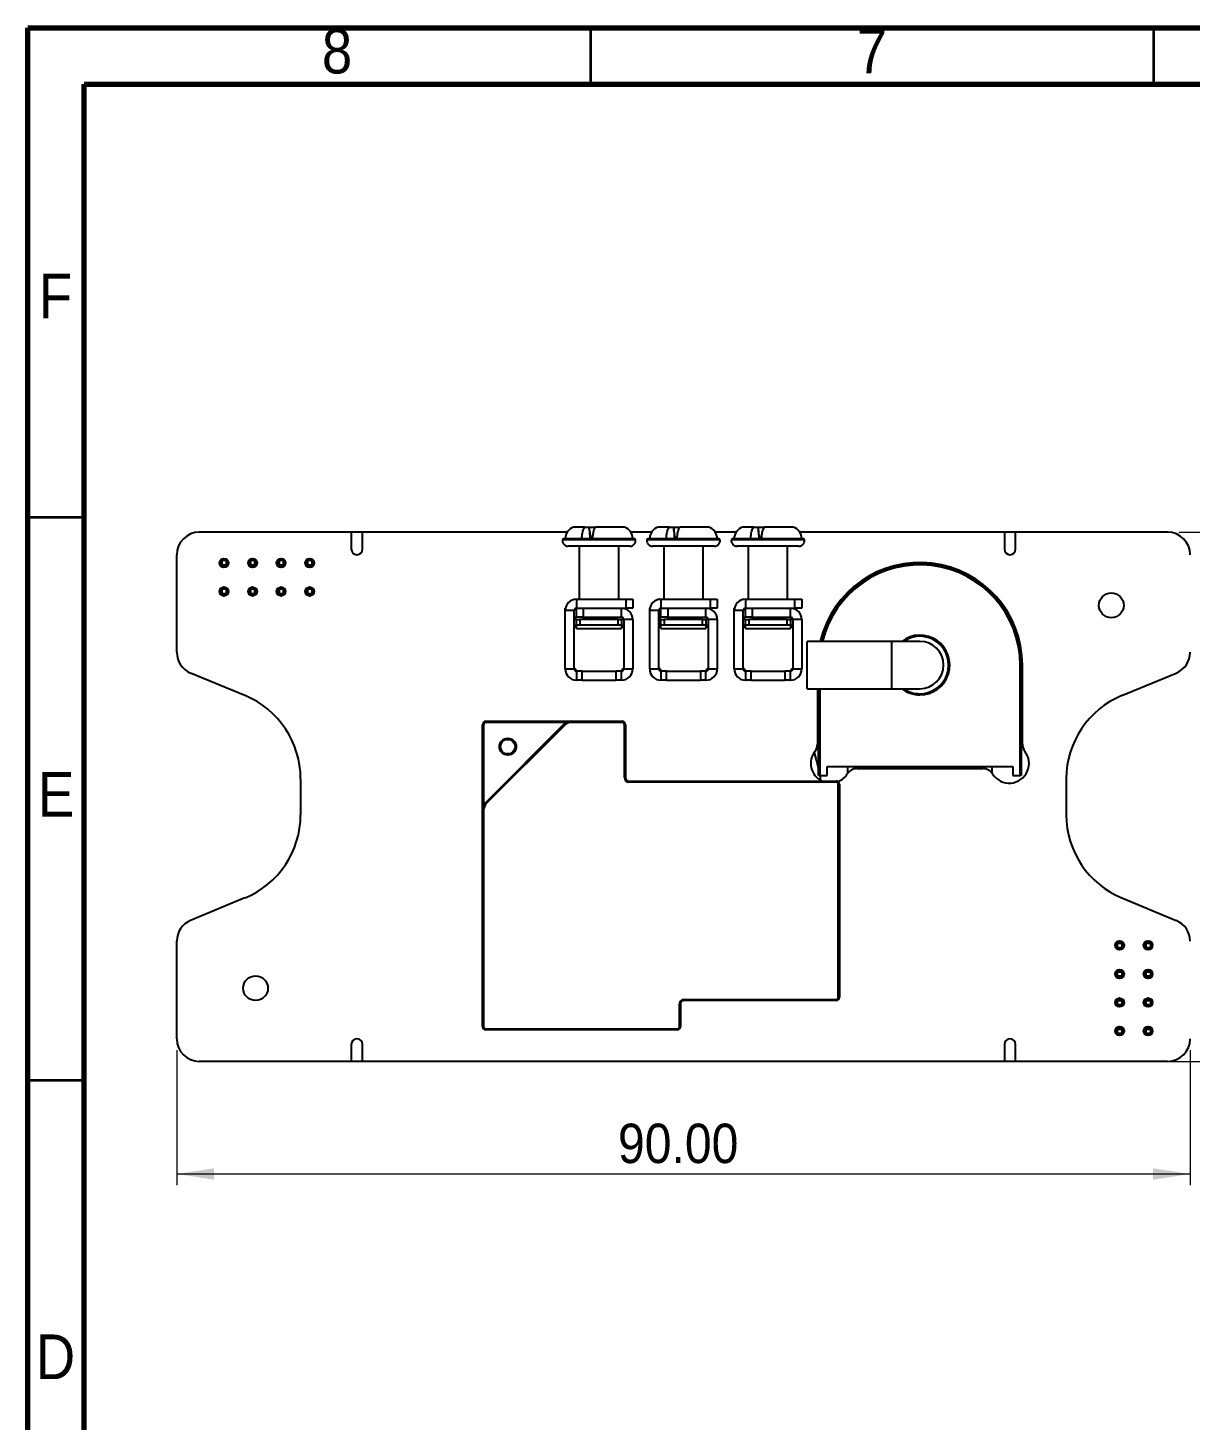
# Model space of a CAD drawing. Header units: millimetres. Extents: x 15 to 415, y 5 to 292.
# Drawn here: x 15 to 118.2, y 168.3 to 292 of the extents above; entities that cross this region are included whole.
import ezdxf

# ---------------------------------------------------------------- set-up
doc = ezdxf.new("R2010")
doc.units = ezdxf.units.MM
doc.linetypes.add('SLD-Solid', pattern=[0])
doc.styles.add('SLDTEXTSTYLE2', font='GOTHIC.TTF', dxfattribs={"width": 0.913})
doc.dimstyles.new('SLDDIMSTYLE0', dxfattribs={"dimtxt": 3.5, "dimasz": 3.302, "dimexe": 0, "dimexo": 0.0625, "dimgap": 0.875, "dimtad": 1, "dimrnd": 1e-09, "dimzin": 4, "dimdsep": 46, "dimtxsty": 'SLDTEXTSTYLE2', "dimsah": 1, "dimcen": 0.09, "dimadec": 0, "dimazin": 1, "dimtfac": 1, "dimtofl": 0, "dimtmove": 0, "dimatfit": 3, "dimfxl": 1, "dimfrac": 2, "dimtolj": 1, "dimtzin": 12, "dimarcsym": 0})

# ---------------------------------------------------------------- blocks, each defined once
blk = doc.blocks.new('_D')
at = {"color": 7, "linetype": 'SLD-Solid', "lineweight": 18}
for p, q in [((28.22, 201.21), (28.22, 189.21)), ((118.22, 201.21), (118.22, 189.21)), ((28.22, 190.21), (118.22, 190.21))]:
    blk.add_line(p, q, dxfattribs=at)
for points in [[(28.22, 190.21), (31.53, 189.7), (31.53, 190.72)], [(118.22, 190.21), (114.92, 190.72), (114.92, 189.7)]]:
    blk.add_solid(points, dxfattribs=at)
at = {"color": 7, "linetype": 'SLD-Solid', "lineweight": 18, "insert": (67.41, 194.68), "char_height": 3.5, "attachment_point": 1, "style": 'SLDTEXTSTYLE2'}
blk.add_mtext('90.00', dxfattribs=at)
blk = doc.blocks.new('_D_1')
at = {"color": 7, "linetype": 'SLD-Solid', "lineweight": 18}
for p, q in [((117.22, 247.21), (129.22, 247.21)), ((128.22, 200.21), (128.22, 247.21)), ((102.72, 200.21), (129.22, 200.21))]:
    blk.add_line(p, q, dxfattribs=at)
for points in [[(128.22, 247.21), (127.72, 243.91), (128.73, 243.91)], [(128.22, 200.21), (128.73, 203.51), (127.72, 203.51)]]:
    blk.add_solid(points, dxfattribs=at)
at = {"color": 7, "linetype": 'SLD-Solid', "lineweight": 18, "insert": (123.75, 217.89), "char_height": 3.5, "attachment_point": 1, "rotation": 90, "style": 'SLDTEXTSTYLE2'}
blk.add_mtext('47.00', dxfattribs=at)

msp = doc.modelspace()

# ---------------------------------------------------------------- linework, layer by layer
at = {"color": 7, "linetype": 'SLD-Solid', "lineweight": 70}
for p, q in [((15, 5), (15, 292)), ((15, 292), (415, 292)), ((20, 10), (20, 287)), ((20, 287), (410, 287))]:
    msp.add_line(p, q, dxfattribs=at)
at = {"color": 7, "linetype": 'SLD-Solid', "lineweight": 35}
for p, q in [((65, 287), (65, 292)), ((115, 287), (115, 292)), ((20, 248.5), (15, 248.5)), ((20, 198.5), (15, 198.5))]:
    msp.add_line(p, q, dxfattribs=at)
at = {"color": 7, "linetype": 'SLD-Solid', "lineweight": 25}
for p, q in [((64.477, 247.662), (63.474, 247.662)), ((64.477, 247.662), (64.849, 247.662)), ((64.849, 247.662), (65.412, 247.662)), ((67.974, 247.662), (65.412, 247.662)), ((71.977, 247.662), (70.974, 247.662)), ((71.977, 247.662), (72.349, 247.662)), ((72.349, 247.662), (72.912, 247.662)), ((75.474, 247.662), (72.912, 247.662)), ((79.477, 247.662), (78.474, 247.662)), ((79.477, 247.662), (79.849, 247.662)), ((79.849, 247.662), (80.408, 247.662)), ((82.974, 247.662), (80.412, 247.662)), ((43.724, 247.212), (30.224, 247.212)), ((44.724, 247.212), (43.724, 247.212)), ((43.724, 247.212), (43.724, 245.712)), ((62.9, 247.212), (44.724, 247.212)), ((44.724, 245.712), (44.724, 247.212)), ((68.871, 246.612), (62.577, 246.612)), ((70.4, 247.212), (68.548, 247.212)), ((76.371, 246.612), (70.077, 246.612)), ((77.9, 247.212), (76.048, 247.212)), ((83.871, 246.612), (77.577, 246.612)), ((101.724, 247.212), (83.548, 247.212)), ((102.724, 247.212), (101.724, 247.212)), ((101.724, 247.212), (101.724, 245.712)), ((116.224, 247.212), (102.724, 247.212)), ((102.724, 245.712), (102.724, 247.212)), ((28.224, 236.549), (28.224, 245.212)), ((68.474, 245.962), (62.974, 245.962)), ((63.974, 245.962), (63.974, 241.262)), ((67.474, 241.262), (67.474, 245.962)), ((75.974, 245.962), (70.474, 245.962)), ((71.474, 245.962), (71.474, 241.262)), ((74.974, 241.262), (74.974, 245.962)), ((83.474, 245.962), (77.974, 245.962)), ((78.974, 245.962), (78.974, 241.262)), ((82.474, 241.262), (82.474, 245.962)), ((32.094, 244.682), (32.068, 244.682)), ((32.094, 244.282), (32.068, 244.282)), ((32.094, 244.682), (32.094, 244.282)), ((32.23, 244.682), (32.094, 244.682)), ((32.23, 244.282), (32.094, 244.282)), ((32.096, 244.682), (32.096, 244.726)), ((32.096, 244.239), (32.096, 244.282)), ((32.131, 244.765), (32.214, 244.682)), ((32.214, 244.282), (32.131, 244.2)), ((32.171, 244.8), (32.657, 244.8)), ((32.657, 244.165), (32.171, 244.165)), ((32.23, 244.682), (32.23, 244.282)), ((32.598, 244.682), (32.23, 244.682)), ((32.598, 244.282), (32.23, 244.282)), ((32.598, 244.682), (32.598, 244.282)), ((32.734, 244.682), (32.598, 244.682)), ((32.734, 244.282), (32.598, 244.282)), ((32.697, 244.765), (32.614, 244.682)), ((32.614, 244.282), (32.697, 244.2)), ((32.731, 244.726), (32.731, 244.682)), ((32.731, 244.282), (32.731, 244.239)), ((32.734, 244.682), (32.734, 244.282)), ((32.76, 244.682), (32.734, 244.682)), ((32.76, 244.282), (32.734, 244.282)), ((34.634, 244.682), (34.608, 244.682)), ((34.634, 244.282), (34.608, 244.282)), ((34.634, 244.682), (34.634, 244.282)), ((34.77, 244.682), (34.634, 244.682)), ((34.77, 244.282), (34.634, 244.282)), ((34.636, 244.682), (34.636, 244.726)), ((34.636, 244.239), (34.636, 244.282)), ((34.671, 244.765), (34.754, 244.682)), ((34.754, 244.282), (34.671, 244.2)), ((34.711, 244.8), (35.197, 244.8)), ((35.197, 244.165), (34.711, 244.165)), ((34.77, 244.682), (34.77, 244.282)), ((35.138, 244.682), (34.77, 244.682)), ((35.138, 244.282), (34.77, 244.282)), ((35.138, 244.682), (35.138, 244.282)), ((35.274, 244.682), (35.138, 244.682)), ((35.274, 244.282), (35.138, 244.282)), ((35.237, 244.765), (35.154, 244.682)), ((35.154, 244.282), (35.237, 244.2)), ((35.271, 244.726), (35.271, 244.682)), ((35.271, 244.282), (35.271, 244.239)), ((35.274, 244.682), (35.274, 244.282)), ((35.3, 244.682), (35.274, 244.682)), ((35.3, 244.282), (35.274, 244.282)), ((37.174, 244.682), (37.148, 244.682)), ((37.174, 244.282), (37.148, 244.282)), ((37.174, 244.682), (37.174, 244.282)), ((37.31, 244.682), (37.174, 244.682)), ((37.31, 244.282), (37.174, 244.282)), ((37.176, 244.682), (37.176, 244.726)), ((37.176, 244.239), (37.176, 244.282)), ((37.211, 244.765), (37.294, 244.682)), ((37.294, 244.282), (37.211, 244.2)), ((37.251, 244.8), (37.737, 244.8)), ((37.737, 244.165), (37.251, 244.165)), ((37.31, 244.682), (37.31, 244.282)), ((37.678, 244.682), (37.31, 244.682)), ((37.678, 244.282), (37.31, 244.282)), ((37.678, 244.682), (37.678, 244.282)), ((37.814, 244.682), (37.678, 244.682)), ((37.814, 244.282), (37.678, 244.282)), ((37.777, 244.765), (37.694, 244.682)), ((37.694, 244.282), (37.777, 244.2)), ((37.811, 244.726), (37.811, 244.682)), ((37.811, 244.282), (37.811, 244.239)), ((37.814, 244.682), (37.814, 244.282)), ((37.84, 244.682), (37.814, 244.682)), ((37.84, 244.282), (37.814, 244.282)), ((39.714, 244.682), (39.688, 244.682)), ((39.714, 244.282), (39.688, 244.282)), ((39.714, 244.682), (39.714, 244.282)), ((39.85, 244.682), (39.714, 244.682)), ((39.85, 244.282), (39.714, 244.282)), ((39.716, 244.682), (39.716, 244.726)), ((39.716, 244.239), (39.716, 244.282)), ((39.751, 244.765), (39.834, 244.682)), ((39.834, 244.282), (39.751, 244.2)), ((39.791, 244.8), (40.277, 244.8)), ((40.277, 244.165), (39.791, 244.165)), ((39.85, 244.682), (39.85, 244.282)), ((40.218, 244.682), (39.85, 244.682)), ((40.218, 244.282), (39.85, 244.282)), ((40.218, 244.682), (40.218, 244.282)), ((40.354, 244.682), (40.218, 244.682)), ((40.354, 244.282), (40.218, 244.282)), ((40.317, 244.765), (40.234, 244.682)), ((40.234, 244.282), (40.317, 244.2)), ((40.351, 244.726), (40.351, 244.682)), ((40.351, 244.282), (40.351, 244.239)), ((40.354, 244.682), (40.354, 244.282)), ((40.38, 244.682), (40.354, 244.682)), ((40.38, 244.282), (40.354, 244.282)), ((32.094, 242.142), (32.068, 242.142)), ((32.094, 241.742), (32.068, 241.742)), ((32.094, 242.142), (32.094, 241.742)), ((32.23, 242.142), (32.094, 242.142)), ((32.23, 241.742), (32.094, 241.742)), ((32.096, 242.142), (32.096, 242.186)), ((32.096, 241.699), (32.096, 241.742)), ((32.131, 242.225), (32.214, 242.142)), ((32.214, 241.742), (32.131, 241.66)), ((32.171, 242.26), (32.657, 242.26)), ((32.657, 241.625), (32.171, 241.625)), ((32.23, 242.142), (32.23, 241.742)), ((32.598, 242.142), (32.23, 242.142)), ((32.598, 241.742), (32.23, 241.742)), ((32.598, 242.142), (32.598, 241.742)), ((32.734, 242.142), (32.598, 242.142)), ((32.734, 241.742), (32.598, 241.742)), ((32.697, 242.225), (32.614, 242.142)), ((32.614, 241.742), (32.697, 241.66)), ((32.731, 242.186), (32.731, 242.142)), ((32.731, 241.742), (32.731, 241.699)), ((32.734, 242.142), (32.734, 241.742)), ((32.76, 242.142), (32.734, 242.142)), ((32.76, 241.742), (32.734, 241.742)), ((34.634, 242.142), (34.608, 242.142)), ((34.634, 241.742), (34.608, 241.742)), ((34.634, 242.142), (34.634, 241.742)), ((34.77, 242.142), (34.634, 242.142)), ((34.77, 241.742), (34.634, 241.742)), ((34.636, 242.142), (34.636, 242.186)), ((34.636, 241.699), (34.636, 241.742)), ((34.671, 242.225), (34.754, 242.142)), ((34.754, 241.742), (34.671, 241.66)), ((34.711, 242.26), (35.197, 242.26)), ((35.197, 241.625), (34.711, 241.625)), ((34.77, 242.142), (34.77, 241.742)), ((35.138, 242.142), (34.77, 242.142)), ((35.138, 241.742), (34.77, 241.742)), ((35.138, 242.142), (35.138, 241.742)), ((35.274, 242.142), (35.138, 242.142)), ((35.274, 241.742), (35.138, 241.742)), ((35.237, 242.225), (35.154, 242.142)), ((35.154, 241.742), (35.237, 241.66)), ((35.271, 242.186), (35.271, 242.142)), ((35.271, 241.742), (35.271, 241.699)), ((35.274, 242.142), (35.274, 241.742)), ((35.3, 242.142), (35.274, 242.142)), ((35.3, 241.742), (35.274, 241.742)), ((37.174, 242.142), (37.148, 242.142)), ((37.174, 241.742), (37.148, 241.742)), ((37.174, 242.142), (37.174, 241.742)), ((37.31, 242.142), (37.174, 242.142)), ((37.31, 241.742), (37.174, 241.742)), ((37.176, 242.142), (37.176, 242.186)), ((37.176, 241.699), (37.176, 241.742)), ((37.211, 242.225), (37.294, 242.142)), ((37.294, 241.742), (37.211, 241.66)), ((37.251, 242.26), (37.737, 242.26)), ((37.737, 241.625), (37.251, 241.625)), ((37.31, 242.142), (37.31, 241.742)), ((37.678, 242.142), (37.31, 242.142)), ((37.678, 241.742), (37.31, 241.742)), ((37.678, 242.142), (37.678, 241.742)), ((37.814, 242.142), (37.678, 242.142)), ((37.814, 241.742), (37.678, 241.742)), ((37.777, 242.225), (37.694, 242.142)), ((37.694, 241.742), (37.777, 241.66)), ((37.811, 242.186), (37.811, 242.142)), ((37.811, 241.742), (37.811, 241.699)), ((37.814, 242.142), (37.814, 241.742)), ((37.84, 242.142), (37.814, 242.142)), ((37.84, 241.742), (37.814, 241.742)), ((39.714, 242.142), (39.688, 242.142)), ((39.714, 241.742), (39.688, 241.742)), ((39.714, 242.142), (39.714, 241.742)), ((39.85, 242.142), (39.714, 242.142)), ((39.85, 241.742), (39.714, 241.742)), ((39.716, 242.142), (39.716, 242.186)), ((39.716, 241.699), (39.716, 241.742)), ((39.751, 242.225), (39.834, 242.142)), ((39.834, 241.742), (39.751, 241.66)), ((39.791, 242.26), (40.277, 242.26)), ((40.277, 241.625), (39.791, 241.625)), ((39.85, 242.142), (39.85, 241.742)), ((40.218, 242.142), (39.85, 242.142)), ((40.218, 241.742), (39.85, 241.742)), ((40.218, 242.142), (40.218, 241.742)), ((40.354, 242.142), (40.218, 242.142)), ((40.354, 241.742), (40.218, 241.742)), ((40.317, 242.225), (40.234, 242.142)), ((40.234, 241.742), (40.317, 241.66)), ((40.351, 242.186), (40.351, 242.142)), ((40.351, 241.742), (40.351, 241.699)), ((40.354, 242.142), (40.354, 241.742)), ((40.38, 242.142), (40.354, 242.142)), ((40.38, 241.742), (40.354, 241.742)), ((63.499, 241.252), (63.583, 241.252)), ((63.724, 241.262), (63.724, 240.462)), ((63.724, 241.262), (68.124, 241.262)), ((68.124, 240.462), (68.124, 241.262)), ((68.124, 241.262), (68.724, 241.262)), ((68.724, 241.262), (68.724, 240.462)), ((70.999, 241.252), (71.083, 241.252)), ((71.224, 241.262), (71.224, 240.462)), ((71.224, 241.262), (75.624, 241.262)), ((75.624, 240.462), (75.624, 241.262)), ((75.624, 241.262), (76.224, 241.262)), ((76.224, 241.262), (76.224, 240.462)), ((78.499, 241.252), (78.583, 241.252)), ((78.724, 241.262), (78.724, 240.462)), ((78.724, 241.262), (83.124, 241.262)), ((83.124, 240.462), (83.124, 241.262)), ((83.124, 241.262), (83.724, 241.262)), ((83.724, 241.262), (83.724, 240.462)), ((62.724, 240.262), (62.724, 240.452)), ((62.724, 240.452), (62.742, 240.452)), ((62.724, 235.062), (62.724, 240.262)), ((63.524, 240.262), (62.724, 240.262)), ((63.524, 235.062), (63.524, 240.262)), ((63.661, 240.452), (63.724, 240.452)), ((63.724, 240.462), (68.124, 240.462)), ((63.724, 239.652), (63.724, 240.452)), ((63.724, 240.452), (64.324, 240.452)), ((64.324, 240.452), (64.324, 239.652)), ((64.324, 240.452), (67.724, 240.452)), ((67.724, 239.652), (67.724, 240.452)), ((67.724, 240.452), (68.049, 240.452)), ((68.049, 240.452), (68.049, 240.462)), ((68.724, 240.462), (68.124, 240.462)), ((70.224, 240.262), (70.224, 240.452)), ((70.224, 240.452), (70.242, 240.452)), ((70.224, 235.062), (70.224, 240.262)), ((71.024, 240.262), (70.224, 240.262)), ((71.024, 235.062), (71.024, 240.262)), ((71.161, 240.452), (71.224, 240.452)), ((71.224, 240.462), (75.624, 240.462)), ((71.224, 239.652), (71.224, 240.452)), ((71.224, 240.452), (71.824, 240.452)), ((71.824, 240.452), (71.824, 239.652)), ((71.824, 240.452), (75.224, 240.452)), ((75.224, 239.652), (75.224, 240.452)), ((75.224, 240.452), (75.549, 240.452)), ((75.549, 240.452), (75.549, 240.462)), ((76.224, 240.462), (75.624, 240.462)), ((77.724, 240.262), (77.724, 240.452)), ((77.724, 240.452), (77.742, 240.452)), ((78.524, 240.262), (77.724, 240.262)), ((77.724, 235.062), (77.724, 240.262)), ((78.524, 235.062), (78.524, 240.262)), ((78.661, 240.452), (78.724, 240.452)), ((78.724, 240.462), (83.124, 240.462)), ((78.724, 239.652), (78.724, 240.452)), ((78.724, 240.452), (79.324, 240.452)), ((79.324, 240.452), (79.324, 239.652)), ((79.324, 240.452), (82.724, 240.452)), ((82.724, 239.652), (82.724, 240.452)), ((82.724, 240.452), (83.049, 240.452)), ((83.049, 240.452), (83.049, 240.462)), ((83.724, 240.462), (83.124, 240.462)), ((63.524, 239.652), (63.724, 239.652)), ((63.724, 239.462), (63.524, 239.462)), ((63.524, 238.962), (63.724, 238.962)), ((64.324, 239.652), (63.724, 239.652)), ((63.724, 238.962), (63.724, 239.462)), ((63.724, 239.462), (64.024, 239.462)), ((64.024, 238.962), (63.724, 238.962)), ((63.724, 238.94), (63.724, 238.962)), ((67.724, 238.94), (63.724, 238.94)), ((63.724, 238.662), (63.724, 238.94)), ((63.724, 238.662), (67.724, 238.662)), ((64.024, 239.462), (64.024, 238.962)), ((67.424, 239.462), (64.024, 239.462)), ((67.424, 238.962), (64.024, 238.962)), ((64.284, 239.652), (64.474, 239.462)), ((64.324, 239.652), (67.724, 239.652)), ((66.974, 239.462), (67.164, 239.652)), ((67.424, 238.962), (67.424, 239.462)), ((67.424, 239.462), (67.724, 239.462)), ((67.724, 238.962), (67.424, 238.962)), ((67.724, 239.462), (67.724, 238.962)), ((67.924, 239.462), (67.724, 239.462)), ((67.724, 238.962), (67.724, 238.94)), ((67.724, 238.962), (67.924, 238.962)), ((67.724, 238.94), (67.724, 238.662)), ((68.724, 239.452), (67.924, 239.452)), ((67.924, 239.452), (67.924, 235.062)), ((68.724, 239.462), (68.724, 239.452)), ((68.724, 239.452), (68.724, 235.062)), ((71.024, 239.652), (71.224, 239.652)), ((71.224, 239.462), (71.024, 239.462)), ((71.024, 238.962), (71.224, 238.962)), ((71.824, 239.652), (71.224, 239.652)), ((71.224, 238.962), (71.224, 239.462)), ((71.224, 239.462), (71.524, 239.462)), ((71.524, 238.962), (71.224, 238.962)), ((71.224, 238.94), (71.224, 238.962)), ((75.224, 238.94), (71.224, 238.94)), ((71.224, 238.662), (71.224, 238.94)), ((71.224, 238.662), (75.224, 238.662)), ((71.524, 239.462), (71.524, 238.962)), ((74.924, 239.462), (71.524, 239.462)), ((74.924, 238.962), (71.524, 238.962)), ((71.784, 239.652), (71.974, 239.462)), ((71.824, 239.652), (75.224, 239.652)), ((74.474, 239.462), (74.664, 239.652)), ((74.924, 238.962), (74.924, 239.462)), ((74.924, 239.462), (75.224, 239.462)), ((75.224, 238.962), (74.924, 238.962)), ((75.224, 239.462), (75.224, 238.962)), ((75.424, 239.462), (75.224, 239.462)), ((75.224, 238.962), (75.224, 238.94)), ((75.224, 238.962), (75.424, 238.962)), ((75.224, 238.94), (75.224, 238.662)), ((76.224, 239.452), (75.424, 239.452)), ((75.424, 239.452), (75.424, 235.062)), ((76.224, 239.462), (76.224, 239.452)), ((76.224, 239.452), (76.224, 235.062)), ((78.524, 239.652), (78.724, 239.652)), ((78.724, 239.462), (78.524, 239.462)), ((78.524, 238.962), (78.724, 238.962)), ((79.324, 239.652), (78.724, 239.652)), ((78.724, 238.962), (78.724, 239.462)), ((78.724, 239.462), (79.024, 239.462)), ((79.024, 238.962), (78.724, 238.962)), ((78.724, 238.94), (78.724, 238.962)), ((82.724, 238.94), (78.724, 238.94)), ((78.724, 238.662), (78.724, 238.94)), ((78.724, 238.662), (82.724, 238.662)), ((79.024, 239.462), (79.024, 238.962)), ((82.424, 239.462), (79.024, 239.462)), ((82.424, 238.962), (79.024, 238.962)), ((79.284, 239.652), (79.474, 239.462)), ((79.324, 239.652), (82.724, 239.652)), ((81.974, 239.462), (82.164, 239.652)), ((82.424, 238.962), (82.424, 239.462)), ((82.424, 239.462), (82.724, 239.462)), ((82.724, 238.962), (82.424, 238.962)), ((82.724, 239.462), (82.724, 238.962)), ((82.924, 239.462), (82.724, 239.462)), ((82.724, 238.962), (82.724, 238.94)), ((82.724, 238.962), (82.924, 238.962)), ((82.724, 238.94), (82.724, 238.662)), ((83.724, 239.452), (82.924, 239.452)), ((82.924, 239.452), (82.924, 235.062)), ((83.724, 239.462), (83.724, 239.452)), ((83.724, 239.452), (83.724, 235.062)), ((91.724, 237.512), (84.224, 237.512)), ((84.224, 233.312), (84.224, 237.512)), ((94.224, 237.512), (91.724, 237.512)), ((62.724, 235.062), (63.524, 235.062)), ((63.724, 234.962), (63.524, 235.159)), ((63.724, 234.862), (63.724, 234.962)), ((67.924, 235.159), (67.724, 234.962)), ((67.724, 234.862), (67.724, 234.962)), ((67.924, 235.062), (68.724, 235.062)), ((70.224, 235.062), (71.024, 235.062)), ((71.224, 234.962), (71.024, 235.159)), ((71.224, 234.862), (71.224, 234.962)), ((75.424, 235.159), (75.224, 234.962)), ((75.224, 234.862), (75.224, 234.962)), ((75.424, 235.062), (76.224, 235.062)), ((77.724, 235.062), (78.524, 235.062)), ((78.724, 234.962), (78.524, 235.159)), ((78.724, 234.862), (78.724, 234.962)), ((82.924, 235.159), (82.724, 234.962)), ((82.724, 234.862), (82.724, 234.962)), ((82.924, 235.062), (83.724, 235.062)), ((103.124, 225.612), (103.124, 235.412)), ((103.224, 235.412), (103.124, 235.412)), ((103.224, 235.412), (103.224, 225.612)), ((103.324, 228.374), (103.324, 235.412)), ((34.285, 232.702), (29.459, 234.701)), ((63.724, 234.862), (63.724, 234.062)), ((64.224, 234.862), (63.724, 234.862)), ((64.224, 234.062), (63.724, 234.062)), ((64.224, 234.062), (64.224, 234.862)), ((64.224, 234.862), (67.224, 234.862)), ((64.224, 234.062), (67.224, 234.062)), ((67.724, 234.862), (67.224, 234.862)), ((67.224, 234.862), (67.224, 234.062)), ((67.724, 234.062), (67.224, 234.062)), ((67.724, 234.062), (67.724, 234.862)), ((71.224, 234.862), (71.224, 234.062)), ((71.724, 234.862), (71.224, 234.862)), ((71.724, 234.062), (71.224, 234.062)), ((71.724, 234.062), (71.724, 234.862)), ((71.724, 234.862), (74.724, 234.862)), ((71.724, 234.062), (74.724, 234.062)), ((74.724, 234.862), (74.724, 234.062)), ((75.224, 234.862), (74.724, 234.862)), ((75.224, 234.062), (74.724, 234.062)), ((75.224, 234.062), (75.224, 234.862)), ((78.724, 234.862), (78.724, 234.062)), ((79.224, 234.862), (78.724, 234.862)), ((79.224, 234.062), (78.724, 234.062)), ((79.224, 234.062), (79.224, 234.862)), ((79.224, 234.862), (82.224, 234.862)), ((79.224, 234.062), (82.224, 234.062)), ((82.724, 234.862), (82.224, 234.862)), ((82.224, 234.862), (82.224, 234.062)), ((82.724, 234.062), (82.224, 234.062)), ((82.724, 234.062), (82.724, 234.862)), ((112.162, 232.702), (116.989, 234.701)), ((84.224, 233.312), (91.724, 233.312)), ((85.124, 233.312), (85.124, 228.374)), ((85.224, 225.612), (85.224, 233.312)), ((91.724, 233.312), (94.224, 233.312)), ((55.474, 230.112), (55.374, 230.112)), ((55.374, 222.498), (55.374, 230.112)), ((55.474, 230.112), (55.474, 222.934)), ((55.667, 223.205), (62.581, 230.12)), ((55.674, 230.312), (55.674, 230.412)), ((55.674, 230.412), (63.288, 230.412)), ((62.852, 230.312), (55.674, 230.312)), ((62.652, 230.049), (55.738, 223.135)), ((62.652, 230.049), (62.581, 230.12)), ((63.288, 230.312), (63.288, 230.412)), ((63.288, 230.412), (67.774, 230.412)), ((67.774, 230.312), (63.288, 230.312)), ((67.774, 230.412), (67.774, 230.312)), ((68.074, 230.112), (67.974, 230.112)), ((67.974, 225.412), (67.974, 230.112)), ((68.074, 230.112), (68.074, 225.412)), ((85.974, 226.412), (102.474, 226.412)), ((85.974, 225.612), (85.974, 226.412)), ((87.799, 226.412), (87.799, 225.791)), ((88.799, 226.212), (88.799, 226.412)), ((99.649, 226.412), (99.649, 226.212)), ((100.649, 225.791), (100.649, 226.412)), ((102.474, 226.412), (102.474, 225.612)), ((39.224, 225.311), (39.224, 222.114)), ((68.074, 225.412), (67.974, 225.412)), ((68.374, 225.112), (68.374, 225.012)), ((68.374, 225.112), (86.774, 225.112)), ((85.324, 225.612), (85.224, 225.612)), ((85.324, 225.612), (85.974, 225.612)), ((85.326, 225.612), (85.387, 225.171)), ((86.774, 225.112), (86.774, 225.012)), ((88.615, 226.212), (99.833, 226.212)), ((102.474, 225.612), (103.124, 225.612)), ((103.224, 225.612), (103.124, 225.612)), ((107.224, 225.311), (107.224, 222.114)), ((86.774, 225.012), (68.374, 225.012)), ((87.074, 224.812), (86.974, 224.812)), ((86.974, 205.912), (86.974, 224.812)), ((87.074, 224.812), (87.074, 205.912)), ((55.738, 223.135), (55.667, 223.205)), ((55.474, 222.498), (55.374, 222.498)), ((55.374, 203.312), (55.374, 222.498)), ((55.474, 222.498), (55.474, 203.312)), ((34.285, 214.723), (29.459, 212.724)), ((112.162, 214.723), (116.989, 212.724)), ((28.224, 202.212), (28.224, 210.876)), ((111.636, 210.279), (111.636, 210.766)), ((111.754, 210.722), (111.671, 210.805)), ((111.754, 210.322), (111.671, 210.24)), ((111.711, 210.84), (111.754, 210.84)), ((111.754, 210.869), (111.754, 210.842)), ((111.754, 210.842), (112.154, 210.842)), ((111.754, 210.842), (111.754, 210.706)), ((111.754, 210.706), (112.154, 210.706)), ((111.754, 210.706), (111.754, 210.339)), ((111.754, 210.339), (112.154, 210.339)), ((111.754, 210.339), (111.754, 210.202)), ((112.154, 210.869), (112.154, 210.842)), ((112.154, 210.842), (112.154, 210.706)), ((112.154, 210.84), (112.197, 210.84)), ((112.237, 210.805), (112.154, 210.722)), ((112.154, 210.706), (112.154, 210.339)), ((112.154, 210.339), (112.154, 210.202)), ((112.237, 210.24), (112.154, 210.322)), ((112.271, 210.766), (112.271, 210.279)), ((114.176, 210.279), (114.176, 210.766)), ((114.294, 210.722), (114.211, 210.805)), ((114.294, 210.322), (114.211, 210.24)), ((114.251, 210.84), (114.294, 210.84)), ((114.294, 210.869), (114.294, 210.842)), ((114.294, 210.842), (114.694, 210.842)), ((114.294, 210.842), (114.294, 210.706)), ((114.294, 210.706), (114.294, 210.339)), ((114.294, 210.706), (114.694, 210.706)), ((114.294, 210.339), (114.694, 210.339)), ((114.294, 210.339), (114.294, 210.202)), ((114.694, 210.869), (114.694, 210.842)), ((114.694, 210.842), (114.694, 210.706)), ((114.694, 210.84), (114.737, 210.84)), ((114.777, 210.805), (114.694, 210.722)), ((114.694, 210.706), (114.694, 210.339)), ((114.694, 210.339), (114.694, 210.202)), ((114.777, 210.24), (114.694, 210.322)), ((114.811, 210.766), (114.811, 210.279)), ((111.754, 210.205), (111.711, 210.205)), ((111.754, 210.202), (112.154, 210.202)), ((111.754, 210.202), (111.754, 210.176)), ((112.197, 210.205), (112.154, 210.205)), ((112.154, 210.202), (112.154, 210.176)), ((114.294, 210.205), (114.251, 210.205)), ((114.294, 210.202), (114.694, 210.202)), ((114.294, 210.202), (114.294, 210.176)), ((114.737, 210.205), (114.694, 210.205)), ((114.694, 210.202), (114.694, 210.176)), ((111.636, 207.739), (111.636, 208.226)), ((111.754, 208.182), (111.671, 208.265)), ((111.754, 207.782), (111.671, 207.7)), ((111.711, 208.3), (111.754, 208.3)), ((111.754, 208.329), (111.754, 208.302)), ((111.754, 208.302), (112.154, 208.302)), ((111.754, 208.302), (111.754, 208.166)), ((111.754, 208.166), (111.754, 207.799)), ((111.754, 208.166), (112.154, 208.166)), ((111.754, 207.799), (112.154, 207.799)), ((111.754, 207.799), (111.754, 207.662)), ((112.154, 208.329), (112.154, 208.302)), ((112.154, 208.302), (112.154, 208.166)), ((112.154, 208.3), (112.197, 208.3)), ((112.237, 208.265), (112.154, 208.182)), ((112.154, 208.166), (112.154, 207.799)), ((112.154, 207.799), (112.154, 207.662)), ((112.237, 207.7), (112.154, 207.782)), ((112.271, 208.226), (112.271, 207.739)), ((114.176, 207.739), (114.176, 208.226)), ((114.294, 208.182), (114.211, 208.265)), ((114.294, 207.782), (114.211, 207.7)), ((114.251, 208.3), (114.294, 208.3)), ((114.294, 208.329), (114.294, 208.302)), ((114.294, 208.302), (114.694, 208.302)), ((114.294, 208.302), (114.294, 208.166)), ((114.294, 208.166), (114.294, 207.799)), ((114.294, 208.166), (114.694, 208.166)), ((114.294, 207.799), (114.694, 207.799)), ((114.294, 207.799), (114.294, 207.662)), ((114.694, 208.329), (114.694, 208.302)), ((114.694, 208.302), (114.694, 208.166)), ((114.694, 208.3), (114.737, 208.3)), ((114.777, 208.265), (114.694, 208.182)), ((114.694, 208.166), (114.694, 207.799)), ((114.694, 207.799), (114.694, 207.662)), ((114.777, 207.7), (114.694, 207.782)), ((114.811, 208.226), (114.811, 207.739)), ((111.754, 207.665), (111.711, 207.665)), ((111.754, 207.662), (112.154, 207.662)), ((111.754, 207.662), (111.754, 207.636)), ((112.197, 207.665), (112.154, 207.665)), ((112.154, 207.662), (112.154, 207.636)), ((114.294, 207.665), (114.251, 207.665)), ((114.294, 207.662), (114.694, 207.662)), ((114.294, 207.662), (114.294, 207.636)), ((114.737, 207.665), (114.694, 207.665)), ((114.694, 207.662), (114.694, 207.636)), ((72.874, 203.312), (72.874, 205.312)), ((72.874, 205.312), (72.974, 205.312)), ((72.974, 205.312), (72.974, 203.312)), ((73.274, 205.612), (73.274, 205.712)), ((73.274, 205.712), (86.774, 205.712)), ((86.774, 205.612), (73.274, 205.612)), ((86.774, 205.612), (86.774, 205.712)), ((87.074, 205.912), (86.974, 205.912)), ((111.636, 205.199), (111.636, 205.686)), ((111.754, 205.642), (111.671, 205.725)), ((111.711, 205.76), (111.754, 205.76)), ((111.754, 205.789), (111.754, 205.762)), ((111.754, 205.762), (112.154, 205.762)), ((111.754, 205.762), (111.754, 205.626)), ((111.754, 205.626), (111.754, 205.259)), ((111.754, 205.626), (112.154, 205.626)), ((112.154, 205.789), (112.154, 205.762)), ((112.154, 205.762), (112.154, 205.626)), ((112.154, 205.76), (112.197, 205.76)), ((112.237, 205.725), (112.154, 205.642)), ((112.154, 205.626), (112.154, 205.259)), ((112.271, 205.686), (112.271, 205.199)), ((114.176, 205.199), (114.176, 205.686)), ((114.294, 205.642), (114.211, 205.725)), ((114.251, 205.76), (114.294, 205.76)), ((114.294, 205.789), (114.294, 205.762)), ((114.294, 205.762), (114.694, 205.762)), ((114.294, 205.762), (114.294, 205.626)), ((114.294, 205.626), (114.694, 205.626)), ((114.294, 205.626), (114.294, 205.259)), ((114.694, 205.789), (114.694, 205.762)), ((114.694, 205.762), (114.694, 205.626)), ((114.694, 205.76), (114.737, 205.76)), ((114.777, 205.725), (114.694, 205.642)), ((114.694, 205.626), (114.694, 205.259)), ((114.811, 205.686), (114.811, 205.199)), ((111.754, 205.242), (111.671, 205.16)), ((111.754, 205.125), (111.711, 205.125)), ((111.754, 205.259), (112.154, 205.259)), ((111.754, 205.259), (111.754, 205.122)), ((111.754, 205.122), (112.154, 205.122)), ((111.754, 205.122), (111.754, 205.096)), ((112.154, 205.259), (112.154, 205.122)), ((112.237, 205.16), (112.154, 205.242)), ((112.197, 205.125), (112.154, 205.125)), ((112.154, 205.122), (112.154, 205.096)), ((114.294, 205.242), (114.211, 205.16)), ((114.294, 205.125), (114.251, 205.125)), ((114.294, 205.259), (114.694, 205.259)), ((114.294, 205.259), (114.294, 205.122)), ((114.294, 205.122), (114.694, 205.122)), ((114.294, 205.122), (114.294, 205.096)), ((114.694, 205.259), (114.694, 205.122)), ((114.777, 205.16), (114.694, 205.242)), ((114.737, 205.125), (114.694, 205.125)), ((114.694, 205.122), (114.694, 205.096)), ((55.474, 203.312), (55.374, 203.312)), ((55.674, 203.112), (55.674, 203.012)), ((55.674, 203.112), (72.674, 203.112)), ((72.674, 203.012), (55.674, 203.012)), ((72.674, 203.112), (72.674, 203.012)), ((72.874, 203.312), (72.974, 203.312)), ((111.636, 202.659), (111.636, 203.146)), ((111.754, 203.102), (111.671, 203.185)), ((111.711, 203.22), (111.754, 203.22)), ((111.754, 203.249), (111.754, 203.222)), ((111.754, 203.222), (112.154, 203.222)), ((111.754, 203.222), (111.754, 203.086)), ((111.754, 203.086), (112.154, 203.086)), ((111.754, 203.086), (111.754, 202.719)), ((112.154, 203.249), (112.154, 203.222)), ((112.154, 203.222), (112.154, 203.086)), ((112.154, 203.22), (112.197, 203.22)), ((112.237, 203.185), (112.154, 203.102)), ((112.154, 203.086), (112.154, 202.719)), ((112.271, 203.146), (112.271, 202.659)), ((114.176, 202.659), (114.176, 203.146)), ((114.294, 203.102), (114.211, 203.185)), ((114.251, 203.22), (114.294, 203.22)), ((114.294, 203.249), (114.294, 203.222)), ((114.294, 203.222), (114.694, 203.222)), ((114.294, 203.222), (114.294, 203.086)), ((114.294, 203.086), (114.694, 203.086)), ((114.294, 203.086), (114.294, 202.719)), ((114.694, 203.249), (114.694, 203.222)), ((114.694, 203.222), (114.694, 203.086)), ((114.694, 203.22), (114.737, 203.22)), ((114.777, 203.185), (114.694, 203.102)), ((114.694, 203.086), (114.694, 202.719)), ((114.811, 203.146), (114.811, 202.659)), ((43.724, 201.712), (43.724, 200.212)), ((44.724, 200.212), (44.724, 201.712)), ((101.724, 201.712), (101.724, 200.212)), ((102.724, 200.212), (102.724, 201.712)), ((111.754, 202.702), (111.671, 202.62)), ((111.754, 202.585), (111.711, 202.585)), ((111.754, 202.719), (112.154, 202.719)), ((111.754, 202.719), (111.754, 202.582)), ((111.754, 202.582), (112.154, 202.582)), ((111.754, 202.582), (111.754, 202.556)), ((112.154, 202.719), (112.154, 202.582)), ((112.237, 202.62), (112.154, 202.702)), ((112.197, 202.585), (112.154, 202.585)), ((112.154, 202.582), (112.154, 202.556)), ((114.294, 202.702), (114.211, 202.62)), ((114.294, 202.585), (114.251, 202.585)), ((114.294, 202.719), (114.694, 202.719)), ((114.294, 202.719), (114.294, 202.582)), ((114.294, 202.582), (114.694, 202.582)), ((114.294, 202.582), (114.294, 202.556)), ((114.694, 202.719), (114.694, 202.582)), ((114.777, 202.62), (114.694, 202.702)), ((114.737, 202.585), (114.694, 202.585)), ((114.694, 202.582), (114.694, 202.556)), ((43.724, 200.212), (30.224, 200.212)), ((44.724, 200.212), (43.724, 200.212)), ((101.724, 200.212), (44.724, 200.212)), ((102.724, 200.212), (101.724, 200.212)), ((116.224, 200.212), (102.724, 200.212))]:
    msp.add_line(p, q, dxfattribs=at)
at = {"color": 8, "linetype": 'SLD-Solid', "lineweight": 25}
for p, q in [((68.97, 246.525), (62.478, 246.525)), ((76.47, 246.525), (69.978, 246.525)), ((83.97, 246.525), (77.478, 246.525)), ((63.724, 238.762), (63.524, 238.762)), ((67.924, 238.762), (67.724, 238.762)), ((71.224, 238.762), (71.024, 238.762)), ((75.424, 238.762), (75.224, 238.762)), ((78.724, 238.762), (78.524, 238.762)), ((82.924, 238.762), (82.724, 238.762)), ((91.724, 233.312), (91.724, 237.512)), ((85.324, 233.312), (85.324, 225.612))]:
    msp.add_line(p, q, dxfattribs=at)
at = {"color": 7, "linetype": 'SLD-Solid', "lineweight": 25, "flags": 128}
msp.add_lwpolyline([(84.827, 227.641), (85.025, 226.998), (85.224, 226.175)], dxfattribs=at)
at = {"color": 7, "linetype": 'SLD-Solid', "lineweight": 25}
for centre, radius in [((32.414, 244.482), 0.4), ((34.954, 244.482), 0.4), ((37.494, 244.482), 0.4), ((40.034, 244.482), 0.4), ((32.414, 241.942), 0.4), ((34.954, 241.942), 0.4), ((37.494, 241.942), 0.4), ((40.034, 241.942), 0.4), ((111.224, 240.712), 1.1), ((57.624, 228.162), 0.75), ((57.624, 228.162), 0.65), ((111.954, 210.522), 0.4), ((114.494, 210.522), 0.4), ((35.224, 206.712), 1.1), ((111.954, 207.982), 0.4), ((114.494, 207.982), 0.4), ((111.954, 205.442), 0.4), ((114.494, 205.442), 0.4), ((111.954, 202.902), 0.4), ((114.494, 202.902), 0.4)]:
    msp.add_circle(centre, radius, dxfattribs=at)
for centre, radius, start, end in [((63.834, 246.612), 1.11, 108.92464, 180), ((67.614, 246.612), 1.11, 0, 71.07536), ((71.334, 246.612), 1.11, 108.92464, 180), ((75.114, 246.612), 1.11, 0, 71.07536), ((78.834, 246.612), 1.11, 108.92464, 180), ((82.614, 246.612), 1.11, 0, 71.07536), ((30.224, 245.212), 2, 90, 180), ((62.974, 246.462), 0.5, 172.81924, 270), ((62.577, 246.512), 0.1, 90, 172.81924), ((68.474, 246.462), 0.5, 270, 7.18076), ((68.871, 246.512), 0.1, 7.18076, 90), ((70.474, 246.462), 0.5, 172.81924, 270), ((70.077, 246.512), 0.1, 90, 172.81924), ((75.974, 246.462), 0.5, 270, 7.18076), ((76.371, 246.512), 0.1, 7.18076, 90), ((77.974, 246.462), 0.5, 172.81924, 270), ((77.577, 246.512), 0.1, 90, 172.81924), ((83.474, 246.462), 0.5, 270, 7.18076), ((83.871, 246.512), 0.1, 7.18076, 90), ((116.224, 245.212), 2, 0, 90), ((44.224, 245.712), 0.5, 180, 0), ((102.224, 245.712), 0.5, 180, 0), ((94.224, 235.412), 9.1, 0, 166.65764), ((94.224, 235.412), 9, 0, 166.5066), ((63.724, 240.262), 1, 90, 180), ((63.499, 241.152), 0.1, 90, 140.85162), ((71.224, 240.262), 1, 90, 180), ((70.999, 241.152), 0.1, 90, 140.85162), ((78.724, 240.262), 1, 90, 180), ((78.499, 241.152), 0.1, 90, 140.85162), ((63.724, 240.262), 0.2, 90, 180), ((67.724, 239.452), 1, 0, 90), ((71.224, 240.262), 0.2, 90, 180), ((75.224, 239.452), 1, 0, 90), ((78.724, 240.262), 0.2, 90, 180), ((82.724, 239.452), 1, 0, 90), ((67.724, 239.452), 0.2, 0, 90), ((75.224, 239.452), 0.2, 0, 90), ((82.724, 239.452), 0.2, 0, 90), ((94.224, 235.412), 2.55, 270, 124.56032), ((94.224, 235.412), 2.1, 270, 90), ((30.224, 236.549), 2, 180, 247.5), ((116.224, 236.549), 2, 292.5, 0), ((63.724, 235.062), 1, 180, 270), ((63.724, 235.062), 0.2, 180, 270), ((67.724, 235.062), 0.2, 270, 0), ((67.724, 235.062), 1, 270, 0), ((71.224, 235.062), 1, 180, 270), ((71.224, 235.062), 0.2, 180, 270), ((75.224, 235.062), 1, 270, 0), ((75.224, 235.062), 0.2, 270, 0), ((78.724, 235.062), 1, 180, 270), ((78.724, 235.062), 0.2, 180, 270), ((82.724, 235.062), 1, 270, 0), ((82.724, 235.062), 0.2, 270, 0), ((31.224, 225.311), 8, 0, 67.5), ((94.224, 235.412), 2.55, 235.43968, 270), ((115.224, 225.311), 8, 112.5, 180), ((55.674, 230.112), 0.3, 90, 180), ((55.674, 230.112), 0.2, 90, 180), ((63.288, 229.412), 1, 90, 135), ((63.288, 229.412), 0.9, 90, 135), ((67.774, 230.112), 0.3, 0, 90), ((67.774, 230.112), 0.2, 0, 90), ((86.285, 226.673), 1.75, 141.78497, 243.10105), ((84.124, 228.374), 1, 321.78497, 0), ((102.163, 226.673), 1.75, 212.08313, 38.21503), ((104.324, 228.374), 1, 180, 218.21503), ((68.374, 225.412), 0.4, 180, 270), ((68.374, 225.412), 0.3, 180, 270), ((86.774, 224.812), 0.3, 0, 90), ((86.285, 226.673), 1.75, 292.37293, 327.91687), ((88.615, 225.212), 1, 90, 147.91687), ((99.833, 225.212), 1, 32.08313, 90), ((86.774, 224.812), 0.2, 0, 90), ((56.374, 222.498), 1, 135, 180), ((56.374, 222.498), 0.9, 135, 180), ((31.224, 222.114), 8, 292.5, 0), ((115.224, 222.114), 8, 180, 247.5), ((30.224, 210.876), 2, 112.5, 180), ((116.224, 210.876), 2, 0, 67.5), ((73.274, 205.312), 0.4, 90, 180), ((73.274, 205.312), 0.3, 90, 180), ((86.774, 205.912), 0.3, 270, 0), ((86.774, 205.912), 0.2, 270, 0), ((55.674, 203.312), 0.3, 180, 270), ((55.674, 203.312), 0.2, 180, 270), ((72.674, 203.312), 0.2, 270, 0), ((72.674, 203.312), 0.3, 270, 0), ((30.224, 202.212), 2, 180, 270), ((44.224, 201.712), 0.5, 0, 180), ((102.224, 201.712), 0.5, 0, 180), ((116.224, 202.212), 2, 270, 0)]:
    msp.add_arc(centre, radius, start, end, dxfattribs=at)
at = {"color": 8, "linetype": 'SLD-Solid', "lineweight": 25}
for radius, start, end in [(8.9, 0, 166.35207), (2.65, 270, 127.58467), (2.65, 232.41533, 270)]:
    msp.add_arc((94.224, 235.412), radius, start, end, dxfattribs=at)
at = {"color": 7, "linetype": 'SLD-Solid', "lineweight": 25}
for points, knots in [([(64.205, 246.612), (64.206, 246.632), (64.206, 246.774), (64.224, 246.993), (64.28, 247.279), (64.36, 247.519), (64.439, 247.616), (64.477, 247.662)], [0, 0, 0, 0, 0.042107, 0.3081872, 0.4759715, 0.7478581, 1, 1, 1, 1]), ([(64.849, 247.662), (64.854, 247.6), (64.878, 247.25), (64.903, 246.9), (64.923, 246.612)], [0, 0, 0, 0, 0.1780232, 1, 1, 1, 1]), ([(65.024, 246.612), (64.982, 246.835), (64.927, 247.129), (64.874, 247.424), (64.861, 247.496)], [0, 0, 0, 0, 0.7559373, 1, 1, 1, 1]), ([(65.412, 247.662), (65.37, 247.61), (65.29, 247.51), (65.202, 247.235), (65.149, 246.929), (65.143, 246.709), (65.14, 246.612)], [0, 0, 0, 0, 0.2787867, 0.524178, 0.7911652, 1, 1, 1, 1]), ([(71.705, 246.612), (71.706, 246.632), (71.706, 246.774), (71.724, 246.993), (71.78, 247.279), (71.86, 247.519), (71.939, 247.616), (71.977, 247.662)], [0, 0, 0, 0, 0.042107, 0.3081872, 0.4759716, 0.7478581, 1, 1, 1, 1]), ([(72.349, 247.662), (72.354, 247.6), (72.378, 247.25), (72.403, 246.9), (72.423, 246.612)], [0, 0, 0, 0, 0.1780232, 1, 1, 1, 1]), ([(72.524, 246.612), (72.482, 246.835), (72.427, 247.129), (72.374, 247.424), (72.361, 247.496)], [0, 0, 0, 0, 0.7559374, 1, 1, 1, 1]), ([(72.912, 247.662), (72.87, 247.61), (72.79, 247.51), (72.702, 247.235), (72.649, 246.929), (72.643, 246.709), (72.64, 246.612)], [0, 0, 0, 0, 0.2787866, 0.5241781, 0.7911652, 1, 1, 1, 1]), ([(79.205, 246.612), (79.206, 246.632), (79.206, 246.774), (79.224, 246.993), (79.28, 247.279), (79.36, 247.519), (79.439, 247.616), (79.477, 247.662)], [0, 0, 0, 0, 0.042107, 0.30818721, 0.47597154, 0.74785811, 1, 1, 1, 1]), ([(79.849, 247.662), (79.854, 247.6), (79.878, 247.25), (79.903, 246.9), (79.923, 246.612)], [0, 0, 0, 0, 0.1780232, 1, 1, 1, 1]), ([(80.024, 246.612), (79.982, 246.835), (79.927, 247.129), (79.874, 247.424), (79.861, 247.496)], [0, 0, 0, 0, 0.7559374, 1, 1, 1, 1]), ([(80.412, 247.662), (80.37, 247.61), (80.29, 247.51), (80.202, 247.235), (80.149, 246.929), (80.143, 246.709), (80.14, 246.612)], [0, 0, 0, 0, 0.2787866, 0.524178, 0.7911652, 1, 1, 1, 1])]:
    msp.add_open_spline(points, degree=3, knots=knots, dxfattribs=at)

# ---------------------------------------------------------------- texts
at = {"color": 7, "linetype": 'Continuous', "lineweight": 0, "char_height": 3.969, "attachment_point": 2, "style": 'SLDTEXTSTYLE2'}
for s, insert in [('8', (42.46, 291.92)), ('7', (89.96, 291.92)), ('F', (17.458, 270.17)), ('E', (17.508, 225.92)), ('D', (17.453, 175.96))]:
    msp.add_mtext(s, dxfattribs=dict(at, insert=insert))

# ---------------------------------------------------------------- dimensions: what is measured, and where the dimension line sits
at = {"color": 7, "linetype": 'SLD-Solid', "lineweight": 18}
dim = msp.add_linear_dim(base=(128.224, 247.212), p1=(101.724, 200.212), p2=(116.224, 247.212), angle=90, dimstyle='SLDDIMSTYLE0', dxfattribs=at)
dim.commit()
dim.dimension.update_dxf_attribs({"geometry": '_D_1', "text_midpoint": (128.224, 223.712), "dimtype": 160})
dim = msp.add_linear_dim(base=(118.224, 190.212), p1=(28.224, 202.212), p2=(118.224, 202.212), dimstyle='SLDDIMSTYLE0', dxfattribs=at)
dim.commit()
dim.dimension.update_dxf_attribs({"geometry": '_D', "text_midpoint": (73.224, 190.212), "dimtype": 160})

doc.saveas('drawing.dxf')
